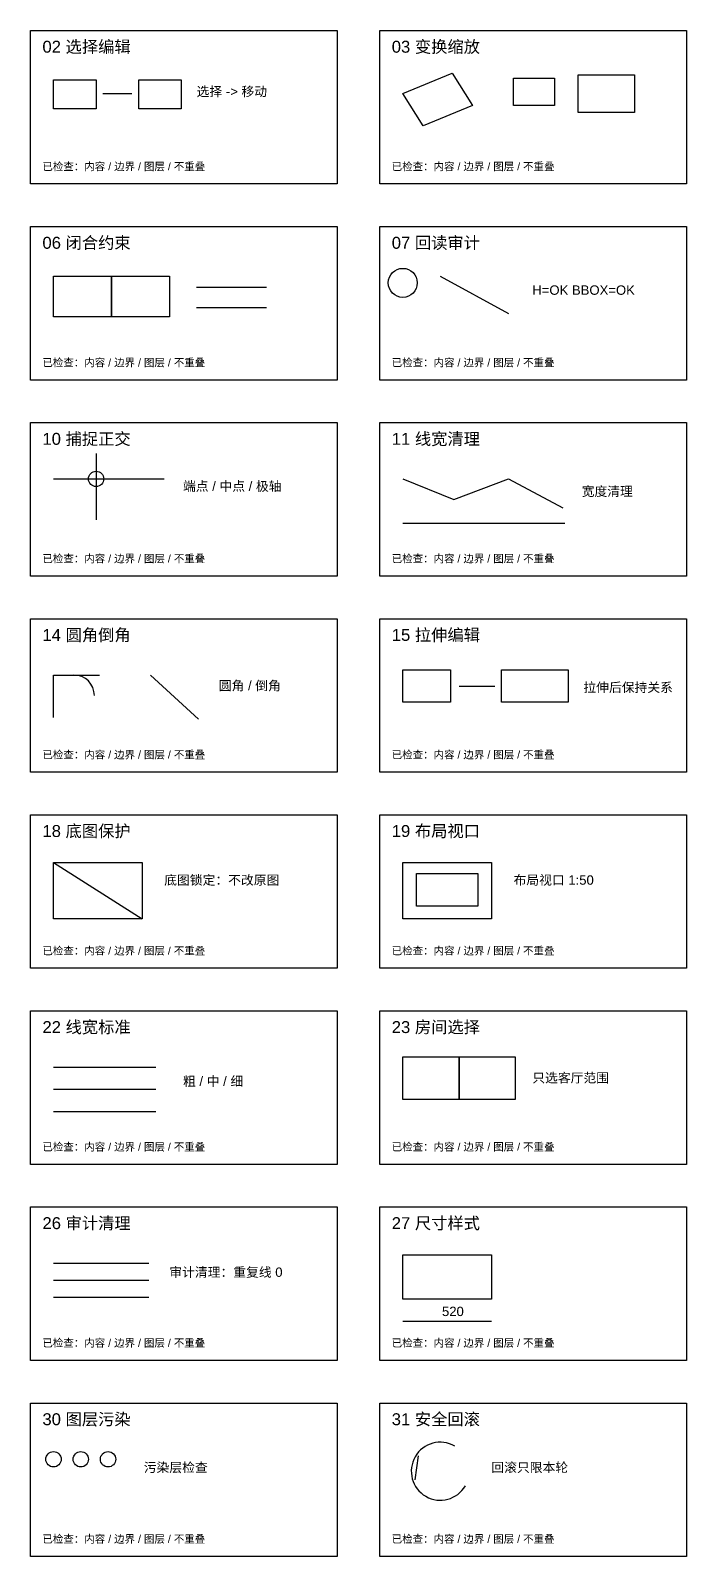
# Model space of a CAD drawing. Header units: millimetres. Extents: x -500 to 57711, y -8647 to 6933.
# Drawn here: x 44600 to 48450, y -6250 to 2700 of the extents above; entities that cross this region are included whole.
import ezdxf

# ---------------------------------------------------------------- set-up
doc = ezdxf.new("R2010")
doc.units = ezdxf.units.MM
doc.layers.add('CODEX_PREVIEW_RUN_20260608_ALL31_RETRY', color=7, linetype='Continuous')
doc.styles.get("Standard").update_dxf_attribs({"font": 'arial.ttf'})

msp = doc.modelspace()

# ---------------------------------------------------------------- linework, layer by layer
at = {"layer": 'CODEX_PREVIEW_RUN_20260608_ALL31_RETRY', "color": 2}
for p, q in [((45025, 2330), (45195, 2330)), ((47115, -1145), (47325, -1145))]:
    msp.add_line(p, q, dxfattribs=at)
at = {"layer": 'CODEX_PREVIEW_RUN_20260608_ALL31_RETRY', "color": 7}
for p, q in [((47005, 1260), (47405, 1040)), ((45575, 1195), (45985, 1195)), ((45575, 1075), (45985, 1075)), ((44985, 220), (44985, -170)), ((44735, 70), (45385, 70)), ((46785, -190), (47735, -190)), ((44735, -1330), (44735, -1080)), ((44735, -1080), (45005, -1080)), ((45305, -1080), (45585, -1340)), ((44735, -2180), (45255, -2510)), ((44735, -3380), (45335, -3380)), ((44735, -3510), (45335, -3510)), ((44735, -3640), (45335, -3640)), ((44735, -4530), (45295, -4530)), ((44735, -4630), (45295, -4630)), ((44735, -4730), (45295, -4730)), ((46785, -4870), (47305, -4870))]:
    msp.add_line(p, q, dxfattribs=at)
at = {"layer": 'CODEX_PREVIEW_RUN_20260608_ALL31_RETRY', "color": 3}
msp.add_line((46875, -5660), (46855, -5800), dxfattribs=at)
at = {"layer": 'CODEX_PREVIEW_RUN_20260608_ALL31_RETRY', "color": 7}
for points in [[(44600, 2700), (46400, 2700), (46400, 1800), (44600, 1800)], [(46650, 2700), (48450, 2700), (48450, 1800), (46650, 1800)], [(46785, 2330), (47075, 2450), (47195, 2260), (46905, 2140)], [(47435, 2420), (47675, 2420), (47675, 2260), (47435, 2260)], [(47815, 2440), (48145, 2440), (48145, 2220), (47815, 2220)], [(44735, 2410), (44985, 2410), (44985, 2240), (44735, 2240)], [(45235, 2410), (45485, 2410), (45485, 2240), (45235, 2240)], [(44600, 1550), (46400, 1550), (46400, 650), (44600, 650)], [(46650, 1550), (48450, 1550), (48450, 650), (46650, 650)], [(44735, 1260), (45075, 1260), (45075, 1020), (44735, 1020)], [(45075, 1260), (45415, 1260), (45415, 1020), (45075, 1020)], [(44600, 400), (46400, 400), (46400, -500), (44600, -500)], [(46650, 400), (48450, 400), (48450, -500), (46650, -500)], [(44600, -750), (46400, -750), (46400, -1650), (44600, -1650)], [(46650, -750), (48450, -750), (48450, -1650), (46650, -1650)], [(46785, -1050), (47065, -1050), (47065, -1240), (46785, -1240)], [(47365, -1050), (47755, -1050), (47755, -1240), (47365, -1240)], [(44600, -1900), (46400, -1900), (46400, -2800), (44600, -2800)], [(46650, -1900), (48450, -1900), (48450, -2800), (46650, -2800)], [(44735, -2180), (45255, -2180), (45255, -2510), (44735, -2510)], [(46785, -2180), (47305, -2180), (47305, -2510), (46785, -2510)], [(46865, -2245), (47225, -2245), (47225, -2435), (46865, -2435)], [(44600, -3050), (46400, -3050), (46400, -3950), (44600, -3950)], [(46650, -3050), (48450, -3050), (48450, -3950), (46650, -3950)], [(46785, -3320), (47115, -3320), (47115, -3570), (46785, -3570)], [(47115, -3320), (47445, -3320), (47445, -3570), (47115, -3570)], [(44600, -4200), (46400, -4200), (46400, -5100), (44600, -5100)], [(46650, -4200), (48450, -4200), (48450, -5100), (46650, -5100)], [(46785, -4480), (47305, -4480), (47305, -4740), (46785, -4740)], [(44600, -5350), (46400, -5350), (46400, -6250), (44600, -6250)], [(46650, -5350), (48450, -5350), (48450, -6250), (46650, -6250)]]:
    msp.add_lwpolyline(points, close=True, dxfattribs=at)
at = {"layer": 'CODEX_PREVIEW_RUN_20260608_ALL31_RETRY', "color": 2}
msp.add_lwpolyline([(46785, 70), (47085, -50), (47405, 70), (47725, -100)], dxfattribs=at)
at = {"layer": 'CODEX_PREVIEW_RUN_20260608_ALL31_RETRY', "color": 7}
msp.add_circle((46785, 1220), 85, dxfattribs=at)
at = {"layer": 'CODEX_PREVIEW_RUN_20260608_ALL31_RETRY', "color": 3}
for centre in [(44985, 70), (44895, -5680)]:
    msp.add_circle(centre, 45, dxfattribs=at)
at = {"layer": 'CODEX_PREVIEW_RUN_20260608_ALL31_RETRY', "color": 1}
msp.add_circle((44735, -5680), 45, dxfattribs=at)
at = {"layer": 'CODEX_PREVIEW_RUN_20260608_ALL31_RETRY', "color": 5}
msp.add_circle((45055, -5680), 45, dxfattribs=at)
at = {"layer": 'CODEX_PREVIEW_RUN_20260608_ALL31_RETRY', "color": 7}
msp.add_arc((44855, -1200), 120, 0, 90, dxfattribs=at)
at = {"layer": 'CODEX_PREVIEW_RUN_20260608_ALL31_RETRY', "color": 3}
msp.add_arc((47005, -5750), 170, 60, 330, dxfattribs=at)

# ---------------------------------------------------------------- texts
at = {"layer": 'CODEX_PREVIEW_RUN_20260608_ALL31_RETRY', "color": 4}
for s, p in [('02 选择编辑', (44670, 2570)), ('03 变换缩放', (46720, 2570)), ('06 闭合约束', (44670, 1420)), ('07 回读审计', (46720, 1420)), ('10 捕捉正交', (44670, 270)), ('11 线宽清理', (46720, 270)), ('14 圆角倒角', (44670, -880)), ('15 拉伸编辑', (46720, -880)), ('18 底图保护', (44670, -2030)), ('19 布局视口', (46720, -2030)), ('22 线宽标准', (44670, -3180)), ('23 房间选择', (46720, -3180)), ('26 审计清理', (44670, -4330)), ('27 尺寸样式', (46720, -4330)), ('30 图层污染', (44670, -5480)), ('31 安全回滚', (46720, -5480))]:
    msp.add_text(s, height=70, dxfattribs=at).set_placement(p)
at = {"layer": 'CODEX_PREVIEW_RUN_20260608_ALL31_RETRY', "color": 7}
for s, height, p in [('选择 -> 移动', 55, (45575, 2315)), ('已检查：内容 / 边界 / 图层 / 不重叠', 45, (44670, 1880)), ('已检查：内容 / 边界 / 图层 / 不重叠', 45, (46720, 1880)), ('H=OK BBOX=OK', 55, (47545, 1150)), ('已检查：内容 / 边界 / 图层 / 不重叠', 45, (44670, 730)), ('已检查：内容 / 边界 / 图层 / 不重叠', 45, (46720, 730)), ('端点 / 中点 / 极轴', 55, (45495, 0)), ('宽度清理', 55, (47835, -30)), ('已检查：内容 / 边界 / 图层 / 不重叠', 45, (44670, -420)), ('已检查：内容 / 边界 / 图层 / 不重叠', 45, (46720, -420)), ('圆角 / 倒角', 55, (45705, -1170)), ('拉伸后保持关系', 55, (47845, -1180)), ('已检查：内容 / 边界 / 图层 / 不重叠', 45, (44670, -1570)), ('已检查：内容 / 边界 / 图层 / 不重叠', 45, (46720, -1570)), ('底图锁定：不改原图', 55, (45385, -2310)), ('布局视口 1:50', 55, (47435, -2310)), ('已检查：内容 / 边界 / 图层 / 不重叠', 45, (44670, -2720)), ('已检查：内容 / 边界 / 图层 / 不重叠', 45, (46720, -2720)), ('粗 / 中 / 细', 55, (45495, -3490)), ('只选客厅范围', 55, (47545, -3470)), ('已检查：内容 / 边界 / 图层 / 不重叠', 45, (44670, -3870)), ('已检查：内容 / 边界 / 图层 / 不重叠', 45, (46720, -3870)), ('审计清理：重复线 0', 55, (45415, -4610)), ('520', 55, (47015, -4840)), ('已检查：内容 / 边界 / 图层 / 不重叠', 45, (44670, -5020)), ('已检查：内容 / 边界 / 图层 / 不重叠', 45, (46720, -5020)), ('污染层检查', 55, (45265, -5755)), ('回滚只限本轮', 55, (47305, -5755)), ('已检查：内容 / 边界 / 图层 / 不重叠', 45, (44670, -6170)), ('已检查：内容 / 边界 / 图层 / 不重叠', 45, (46720, -6170))]:
    msp.add_text(s, height=height, dxfattribs=at).set_placement(p)

doc.saveas('drawing.dxf')
